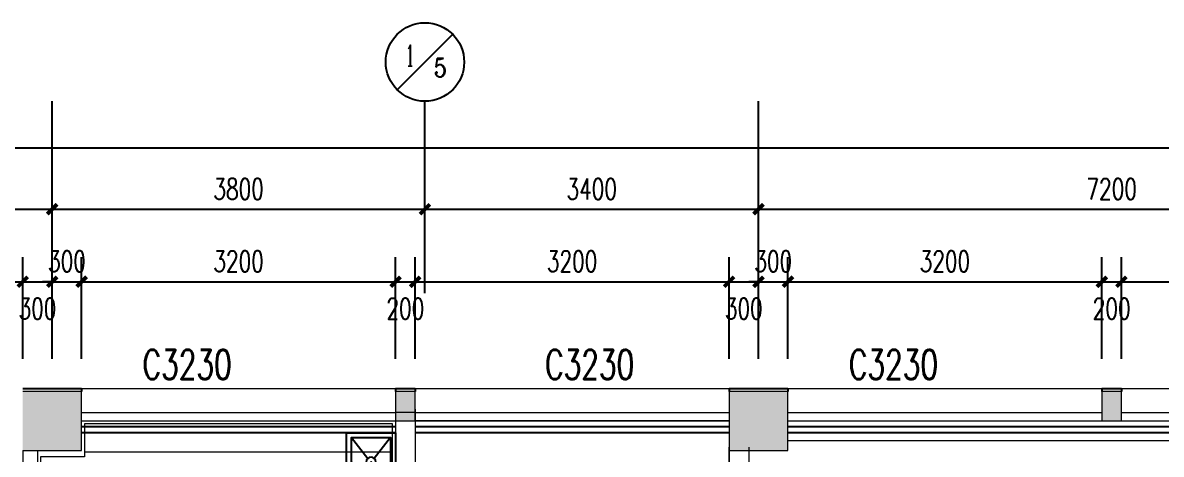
# Model space of a CAD drawing. Header units: millimetres. Extents: x 164760 to 3716174, y -1766400 to 11969.
# Drawn here: x 3512517 to 3524122, y -1698239 to -1693844 of the extents above; entities that cross this region are included whole.
import ezdxf
from ezdxf.enums import TextEntityAlignment as Align

# ---------------------------------------------------------------- set-up
doc = ezdxf.new("R2010")
doc.units = ezdxf.units.MM
doc.header["$LTSCALE"] = 1000
doc.linetypes.add('HIDDEN', pattern=[0.375, 0.25, -0.125, 0, 0])
doc.layers.get('0').update_dxf_attribs({"color": 253, "linetype": 'CONTINUOUS'})
doc.layers.get('Defpoints').update_dxf_attribs({"color": 250, "linetype": 'CONTINUOUS', "lineweight": 0})
for name, color, linetype in [('3', 253, 'CONTINUOUS'), ('AXIS', 253, 'CONTINUOUS'), ('AXIS_TEXT', 253, 'CONTINUOUS'), ('FC-Text Annotation', 253, 'CONTINUOUS'), ('LVTRY', 253, 'CONTINUOUS'), ('PUB_DIM', 253, 'CONTINUOUS'), ('SURFACE', 253, 'CONTINUOUS'), ('WINDOW_TEXT', 253, 'CONTINUOUS')]:
    doc.layers.add(name, color=color, linetype=linetype)
for name, color, linetype, lineweight in [('COLUMN', 253, 'CONTINUOUS', 0), ('DOOR【门】', 253, 'CONTINUOUS', 0), ('DS-4BS-FINISH【墙完成线】', 253, 'CONTINUOUS', 0), ('PUB_HATCH', 253, 'CONTINUOUS', 0), ('RC-Modelling【天花造型】', 253, 'CONTINUOUS', 0), ('STAIR', 253, 'CONTINUOUS', 0), ('WALL', 253, 'CONTINUOUS', 0), ('Wall【墙体】', 253, 'CONTINUOUS', 0), ('WINDOW', 253, 'CONTINUOUS', 0), ('Xline【辅助线】', 253, 'CONTINUOUS', 0), ('建-洁具', 253, 'CONTINUOUS', 5)]:
    doc.layers.add(name, color=color, linetype=linetype, lineweight=lineweight)
doc.styles.add('_TCH_AXIS', font='COMPLEX', dxfattribs={"bigfont": 'GBCBIG'})
doc.styles.add('_TCH_DIM_T3', font='SIMPLEX', dxfattribs={"width": 0.705882, "bigfont": 'GBCBIG'})
doc.styles.add('_TCH_WINDOW', font='SIMPLEX', dxfattribs={"bigfont": 'GBCBIG'})
doc.styles.add('DIM_FONT', font='SIMPLEX', dxfattribs={"width": 0.7, "bigfont": 'GBCBIG'})
doc.styles.get("Standard").update_dxf_attribs({"font": 'GBENOR', "bigfont": 'GBCBIG'})
doc.styles.add('文字', font='')
doc.styles.get('文字').set_extended_font_data('SimSun')
doc.dimstyles.new('_TCH_ARCH&&100', dxfattribs={"dimtxt": 212.5, "dimasz": 100, "dimexe": 250, "dimexo": 300, "dimgap": 100, "dimtad": 1, "dimdec": 0, "dimzin": 0, "dimdsep": 46, "dimtxsty": '_TCH_DIM_T3', "dimblk": 'ARCHTICK', "dimcen": 0.09, "dimclrt": 7, "dimazin": 2, "dimtfac": 1, "dimtdec": 0, "dimtix": 1, "dimtmove": 2, "dimatfit": 3, "dimtolj": 1, "dimtzin": 0, "dimarcsym": 0})

# ---------------------------------------------------------------- blocks, each defined once
blk = doc.blocks.new('_ArchTick')
at = {"color": 2, "linetype": 'ByBlock', "const_width": 0.4}
blk.add_lwpolyline([(-0.5, -0.5), (0.5, 0.5)], dxfattribs=at)
blk = doc.blocks.new('*D483')
at = {"layer": 'Defpoints', "color": 0, "transparency": 16777216}
for p in [(3512517, -1696482), (3509317, -1697567), (3512517, -1697567)]:
    blk.add_point(p, dxfattribs=at)
at = {"layer": 'PUB_DIM', "color": 0, "lineweight": -2, "transparency": 16777216}
for p, q in [((3509317, -1697267), (3509317, -1696232)), ((3512517, -1697267), (3512517, -1696232)), ((3509317, -1696482), (3512517, -1696482))]:
    blk.add_line(p, q, dxfattribs=at)
at = {"layer": 'PUB_DIM', "color": 0, "lineweight": -2, "transparency": 16777216, "xscale": 100, "yscale": 100, "zscale": 100, "rotation": 180}
blk.add_blockref('_ArchTick', (3509317, -1696482), dxfattribs=at)
at = {"layer": 'PUB_DIM', "color": 0, "lineweight": -2, "transparency": 16777216, "xscale": 100, "yscale": 100, "zscale": 100}
blk.add_blockref('_ArchTick', (3512517, -1696482), dxfattribs=at)
at = {"layer": 'PUB_DIM', "color": 7, "transparency": 16777216, "insert": (3510917, -1696275), "char_height": 212.5, "attachment_point": 5, "style": '_TCH_DIM_T3'}
blk.add_mtext('\\A1;3200', dxfattribs=at)
blk = doc.blocks.new('*D484')
at = {"layer": 'Defpoints', "color": 0, "transparency": 16777216}
for p in [(3512817, -1696482), (3512517, -1697567), (3512817, -1697567)]:
    blk.add_point(p, dxfattribs=at)
at = {"layer": 'PUB_DIM', "color": 0, "lineweight": -2, "transparency": 16777216}
for p, q in [((3512517, -1697267), (3512517, -1696232)), ((3512817, -1697267), (3512817, -1696232)), ((3512517, -1696482), (3512817, -1696482))]:
    blk.add_line(p, q, dxfattribs=at)
at = {"layer": 'PUB_DIM', "color": 0, "lineweight": -2, "transparency": 16777216, "xscale": 100, "yscale": 100, "zscale": 100, "rotation": 180}
blk.add_blockref('_ArchTick', (3512517, -1696482), dxfattribs=at)
at = {"layer": 'PUB_DIM', "color": 0, "lineweight": -2, "transparency": 16777216, "xscale": 100, "yscale": 100, "zscale": 100}
blk.add_blockref('_ArchTick', (3512817, -1696482), dxfattribs=at)
at = {"layer": 'PUB_DIM', "color": 7, "transparency": 16777216, "insert": (3512667, -1696757), "char_height": 212.5, "attachment_point": 5, "style": '_TCH_DIM_T3'}
blk.add_mtext('\\A1;300', dxfattribs=at)
blk = doc.blocks.new('*D485')
at = {"layer": 'Defpoints', "color": 0, "transparency": 16777216}
for p in [(3513117, -1696482), (3512817, -1697567), (3513117, -1697567)]:
    blk.add_point(p, dxfattribs=at)
at = {"layer": 'PUB_DIM', "color": 0, "lineweight": -2, "transparency": 16777216}
for p, q in [((3512817, -1697267), (3512817, -1696232)), ((3513117, -1697267), (3513117, -1696232)), ((3512817, -1696482), (3512717, -1696482)), ((3512817, -1696482), (3513117, -1696482)), ((3513117, -1696482), (3513217, -1696482))]:
    blk.add_line(p, q, dxfattribs=at)
at = {"layer": 'PUB_DIM', "color": 0, "lineweight": -2, "transparency": 16777216, "xscale": 100, "yscale": 100, "zscale": 100}
blk.add_blockref('_ArchTick', (3512817, -1696482), dxfattribs=at)
at = {"layer": 'PUB_DIM', "color": 0, "lineweight": -2, "transparency": 16777216, "xscale": 100, "yscale": 100, "zscale": 100, "rotation": 180}
blk.add_blockref('_ArchTick', (3513117, -1696482), dxfattribs=at)
at = {"layer": 'PUB_DIM', "color": 7, "transparency": 16777216, "insert": (3512967, -1696275), "char_height": 212.5, "attachment_point": 5, "style": '_TCH_DIM_T3'}
blk.add_mtext('\\A1;300', dxfattribs=at)
blk = doc.blocks.new('*D486')
at = {"layer": 'Defpoints', "color": 0, "transparency": 16777216}
for p in [(3516317, -1696482), (3513117, -1697567), (3516317, -1697567)]:
    blk.add_point(p, dxfattribs=at)
at = {"layer": 'PUB_DIM', "color": 0, "lineweight": -2, "transparency": 16777216}
for p, q in [((3513117, -1697267), (3513117, -1696232)), ((3516317, -1697267), (3516317, -1696232)), ((3513117, -1696482), (3516317, -1696482))]:
    blk.add_line(p, q, dxfattribs=at)
at = {"layer": 'PUB_DIM', "color": 0, "lineweight": -2, "transparency": 16777216, "xscale": 100, "yscale": 100, "zscale": 100, "rotation": 180}
blk.add_blockref('_ArchTick', (3513117, -1696482), dxfattribs=at)
at = {"layer": 'PUB_DIM', "color": 0, "lineweight": -2, "transparency": 16777216, "xscale": 100, "yscale": 100, "zscale": 100}
blk.add_blockref('_ArchTick', (3516317, -1696482), dxfattribs=at)
at = {"layer": 'PUB_DIM', "color": 7, "transparency": 16777216, "insert": (3514717, -1696275), "char_height": 212.5, "attachment_point": 5, "style": '_TCH_DIM_T3'}
blk.add_mtext('\\A1;3200', dxfattribs=at)
blk = doc.blocks.new('*D487')
at = {"layer": 'Defpoints', "color": 0, "transparency": 16777216}
for p in [(3516517, -1696482), (3516317, -1697567), (3516517, -1697567)]:
    blk.add_point(p, dxfattribs=at)
at = {"layer": 'PUB_DIM', "color": 0, "lineweight": -2, "transparency": 16777216}
for p, q in [((3516317, -1697267), (3516317, -1696232)), ((3516517, -1697267), (3516517, -1696232)), ((3516317, -1696482), (3516517, -1696482))]:
    blk.add_line(p, q, dxfattribs=at)
at = {"layer": 'PUB_DIM', "color": 0, "lineweight": -2, "transparency": 16777216, "xscale": 100, "yscale": 100, "zscale": 100, "rotation": 180}
blk.add_blockref('_ArchTick', (3516317, -1696482), dxfattribs=at)
at = {"layer": 'PUB_DIM', "color": 0, "lineweight": -2, "transparency": 16777216, "xscale": 100, "yscale": 100, "zscale": 100}
blk.add_blockref('_ArchTick', (3516517, -1696482), dxfattribs=at)
at = {"layer": 'PUB_DIM', "color": 7, "transparency": 16777216, "insert": (3516417, -1696757), "char_height": 212.5, "attachment_point": 5, "style": '_TCH_DIM_T3'}
blk.add_mtext('\\A1;200', dxfattribs=at)
blk = doc.blocks.new('*D488')
at = {"layer": 'Defpoints', "color": 0, "transparency": 16777216}
for p in [(3519717, -1696482), (3516517, -1697567), (3519717, -1697567)]:
    blk.add_point(p, dxfattribs=at)
at = {"layer": 'PUB_DIM', "color": 0, "lineweight": -2, "transparency": 16777216}
for p, q in [((3516517, -1697267), (3516517, -1696232)), ((3519717, -1697267), (3519717, -1696232)), ((3516517, -1696482), (3519717, -1696482))]:
    blk.add_line(p, q, dxfattribs=at)
at = {"layer": 'PUB_DIM', "color": 0, "lineweight": -2, "transparency": 16777216, "xscale": 100, "yscale": 100, "zscale": 100, "rotation": 180}
blk.add_blockref('_ArchTick', (3516517, -1696482), dxfattribs=at)
at = {"layer": 'PUB_DIM', "color": 0, "lineweight": -2, "transparency": 16777216, "xscale": 100, "yscale": 100, "zscale": 100}
blk.add_blockref('_ArchTick', (3519717, -1696482), dxfattribs=at)
at = {"layer": 'PUB_DIM', "color": 7, "transparency": 16777216, "insert": (3518117, -1696275), "char_height": 212.5, "attachment_point": 5, "style": '_TCH_DIM_T3'}
blk.add_mtext('\\A1;3200', dxfattribs=at)
blk = doc.blocks.new('*D489')
at = {"layer": 'Defpoints', "color": 0, "transparency": 16777216}
for p in [(3520017, -1696482), (3519717, -1697567), (3520017, -1697567)]:
    blk.add_point(p, dxfattribs=at)
at = {"layer": 'PUB_DIM', "color": 0, "lineweight": -2, "transparency": 16777216}
for p, q in [((3519717, -1697267), (3519717, -1696232)), ((3520017, -1697267), (3520017, -1696232)), ((3519717, -1696482), (3520017, -1696482))]:
    blk.add_line(p, q, dxfattribs=at)
at = {"layer": 'PUB_DIM', "color": 0, "lineweight": -2, "transparency": 16777216, "xscale": 100, "yscale": 100, "zscale": 100, "rotation": 180}
blk.add_blockref('_ArchTick', (3519717, -1696482), dxfattribs=at)
at = {"layer": 'PUB_DIM', "color": 0, "lineweight": -2, "transparency": 16777216, "xscale": 100, "yscale": 100, "zscale": 100}
blk.add_blockref('_ArchTick', (3520017, -1696482), dxfattribs=at)
at = {"layer": 'PUB_DIM', "color": 7, "transparency": 16777216, "insert": (3519867, -1696757), "char_height": 212.5, "attachment_point": 5, "style": '_TCH_DIM_T3'}
blk.add_mtext('\\A1;300', dxfattribs=at)
blk = doc.blocks.new('*D490')
at = {"layer": 'Defpoints', "color": 0, "transparency": 16777216}
for p in [(3520317, -1696482), (3520017, -1697567), (3520317, -1697567)]:
    blk.add_point(p, dxfattribs=at)
at = {"layer": 'PUB_DIM', "color": 0, "lineweight": -2, "transparency": 16777216}
for p, q in [((3520017, -1697267), (3520017, -1696232)), ((3520317, -1697267), (3520317, -1696232)), ((3520017, -1696482), (3519917, -1696482)), ((3520017, -1696482), (3520317, -1696482)), ((3520317, -1696482), (3520417, -1696482))]:
    blk.add_line(p, q, dxfattribs=at)
at = {"layer": 'PUB_DIM', "color": 0, "lineweight": -2, "transparency": 16777216, "xscale": 100, "yscale": 100, "zscale": 100}
blk.add_blockref('_ArchTick', (3520017, -1696482), dxfattribs=at)
at = {"layer": 'PUB_DIM', "color": 0, "lineweight": -2, "transparency": 16777216, "xscale": 100, "yscale": 100, "zscale": 100, "rotation": 180}
blk.add_blockref('_ArchTick', (3520317, -1696482), dxfattribs=at)
at = {"layer": 'PUB_DIM', "color": 7, "transparency": 16777216, "insert": (3520167, -1696275), "char_height": 212.5, "attachment_point": 5, "style": '_TCH_DIM_T3'}
blk.add_mtext('\\A1;300', dxfattribs=at)
blk = doc.blocks.new('*D491')
at = {"layer": 'Defpoints', "color": 0, "transparency": 16777216}
for p in [(3523517, -1696482), (3520317, -1697567), (3523517, -1697567)]:
    blk.add_point(p, dxfattribs=at)
at = {"layer": 'PUB_DIM', "color": 0, "lineweight": -2, "transparency": 16777216}
for p, q in [((3520317, -1697267), (3520317, -1696232)), ((3523517, -1697267), (3523517, -1696232)), ((3520317, -1696482), (3523517, -1696482))]:
    blk.add_line(p, q, dxfattribs=at)
at = {"layer": 'PUB_DIM', "color": 0, "lineweight": -2, "transparency": 16777216, "xscale": 100, "yscale": 100, "zscale": 100, "rotation": 180}
blk.add_blockref('_ArchTick', (3520317, -1696482), dxfattribs=at)
at = {"layer": 'PUB_DIM', "color": 0, "lineweight": -2, "transparency": 16777216, "xscale": 100, "yscale": 100, "zscale": 100}
blk.add_blockref('_ArchTick', (3523517, -1696482), dxfattribs=at)
at = {"layer": 'PUB_DIM', "color": 7, "transparency": 16777216, "insert": (3521917, -1696275), "char_height": 212.5, "attachment_point": 5, "style": '_TCH_DIM_T3'}
blk.add_mtext('\\A1;3200', dxfattribs=at)
blk = doc.blocks.new('*D492')
at = {"layer": 'Defpoints', "color": 0, "transparency": 16777216}
for p in [(3523717, -1696482), (3523517, -1697567), (3523717, -1697567)]:
    blk.add_point(p, dxfattribs=at)
at = {"layer": 'PUB_DIM', "color": 0, "lineweight": -2, "transparency": 16777216}
for p, q in [((3523517, -1697267), (3523517, -1696232)), ((3523717, -1697267), (3523717, -1696232)), ((3523517, -1696482), (3523717, -1696482))]:
    blk.add_line(p, q, dxfattribs=at)
at = {"layer": 'PUB_DIM', "color": 0, "lineweight": -2, "transparency": 16777216, "xscale": 100, "yscale": 100, "zscale": 100, "rotation": 180}
blk.add_blockref('_ArchTick', (3523517, -1696482), dxfattribs=at)
at = {"layer": 'PUB_DIM', "color": 0, "lineweight": -2, "transparency": 16777216, "xscale": 100, "yscale": 100, "zscale": 100}
blk.add_blockref('_ArchTick', (3523717, -1696482), dxfattribs=at)
at = {"layer": 'PUB_DIM', "color": 7, "transparency": 16777216, "insert": (3523617, -1696757), "char_height": 212.5, "attachment_point": 5, "style": '_TCH_DIM_T3'}
blk.add_mtext('\\A1;200', dxfattribs=at)
blk = doc.blocks.new('*D493')
at = {"layer": 'Defpoints', "color": 0, "transparency": 16777216}
for p in [(3526917, -1696482), (3523717, -1697567), (3526917, -1697567)]:
    blk.add_point(p, dxfattribs=at)
at = {"layer": 'PUB_DIM', "color": 0, "lineweight": -2, "transparency": 16777216}
for p, q in [((3523717, -1697267), (3523717, -1696232)), ((3526917, -1697267), (3526917, -1696232)), ((3523717, -1696482), (3526917, -1696482))]:
    blk.add_line(p, q, dxfattribs=at)
at = {"layer": 'PUB_DIM', "color": 0, "lineweight": -2, "transparency": 16777216, "xscale": 100, "yscale": 100, "zscale": 100, "rotation": 180}
blk.add_blockref('_ArchTick', (3523717, -1696482), dxfattribs=at)
at = {"layer": 'PUB_DIM', "color": 0, "lineweight": -2, "transparency": 16777216, "xscale": 100, "yscale": 100, "zscale": 100}
blk.add_blockref('_ArchTick', (3526917, -1696482), dxfattribs=at)
at = {"layer": 'PUB_DIM', "color": 7, "transparency": 16777216, "insert": (3525317, -1696275), "char_height": 212.5, "attachment_point": 5, "style": '_TCH_DIM_T3'}
blk.add_mtext('\\A1;3200', dxfattribs=at)
blk = doc.blocks.new('*D512')
at = {"layer": 'AXIS', "color": 0, "lineweight": -2, "transparency": 16777216}
for p, q in [((3520017, -1696598), (3520017, -1695493)), ((3527217, -1696598), (3527217, -1695493)), ((3520017, -1695743), (3527217, -1695743))]:
    blk.add_line(p, q, dxfattribs=at)
at = {"layer": 'Defpoints', "color": 0, "transparency": 16777216}
for p in [(3527217, -1695743), (3520017, -1696898), (3527217, -1696898)]:
    blk.add_point(p, dxfattribs=at)
at = {"layer": 'AXIS', "color": 0, "lineweight": -2, "transparency": 16777216, "xscale": 100, "yscale": 100, "zscale": 100, "rotation": 180}
blk.add_blockref('_ArchTick', (3520017, -1695743), dxfattribs=at)
at = {"layer": 'AXIS', "color": 0, "lineweight": -2, "transparency": 16777216, "xscale": 100, "yscale": 100, "zscale": 100}
blk.add_blockref('_ArchTick', (3527217, -1695743), dxfattribs=at)
at = {"layer": 'AXIS', "color": 7, "transparency": 16777216, "insert": (3523617, -1695537), "char_height": 212.5, "attachment_point": 5, "style": '_TCH_DIM_T3'}
blk.add_mtext('\\A1;7200', dxfattribs=at)
blk = doc.blocks.new('*D513')
at = {"layer": 'AXIS', "color": 0, "lineweight": -2, "transparency": 16777216}
for p, q in [((3516617, -1696598), (3516617, -1695493)), ((3520017, -1696598), (3520017, -1695493)), ((3516617, -1695743), (3520017, -1695743))]:
    blk.add_line(p, q, dxfattribs=at)
at = {"layer": 'Defpoints', "color": 0, "transparency": 16777216}
for p in [(3520017, -1695743), (3516617, -1696898), (3520017, -1696898)]:
    blk.add_point(p, dxfattribs=at)
at = {"layer": 'AXIS', "color": 0, "lineweight": -2, "transparency": 16777216, "xscale": 100, "yscale": 100, "zscale": 100, "rotation": 180}
blk.add_blockref('_ArchTick', (3516617, -1695743), dxfattribs=at)
at = {"layer": 'AXIS', "color": 0, "lineweight": -2, "transparency": 16777216, "xscale": 100, "yscale": 100, "zscale": 100}
blk.add_blockref('_ArchTick', (3520017, -1695743), dxfattribs=at)
at = {"layer": 'AXIS', "color": 7, "transparency": 16777216, "insert": (3518317, -1695537), "char_height": 212.5, "attachment_point": 5, "style": '_TCH_DIM_T3'}
blk.add_mtext('\\A1;3400', dxfattribs=at)
blk = doc.blocks.new('*D514')
at = {"layer": 'AXIS', "color": 0, "lineweight": -2, "transparency": 16777216}
for p, q in [((3512817, -1696598), (3512817, -1695493)), ((3516617, -1696598), (3516617, -1695493)), ((3512817, -1695743), (3516617, -1695743))]:
    blk.add_line(p, q, dxfattribs=at)
at = {"layer": 'Defpoints', "color": 0, "transparency": 16777216}
for p in [(3516617, -1695743), (3512817, -1696898), (3516617, -1696898)]:
    blk.add_point(p, dxfattribs=at)
at = {"layer": 'AXIS', "color": 0, "lineweight": -2, "transparency": 16777216, "xscale": 100, "yscale": 100, "zscale": 100, "rotation": 180}
blk.add_blockref('_ArchTick', (3512817, -1695743), dxfattribs=at)
at = {"layer": 'AXIS', "color": 0, "lineweight": -2, "transparency": 16777216, "xscale": 100, "yscale": 100, "zscale": 100}
blk.add_blockref('_ArchTick', (3516617, -1695743), dxfattribs=at)
at = {"layer": 'AXIS', "color": 7, "transparency": 16777216, "insert": (3514717, -1695537), "char_height": 212.5, "attachment_point": 5, "style": '_TCH_DIM_T3'}
blk.add_mtext('\\A1;3800', dxfattribs=at)
blk = doc.blocks.new('*D515')
at = {"layer": 'AXIS', "color": 0, "lineweight": -2, "transparency": 16777216}
for p, q in [((3505617, -1696598), (3505617, -1695493)), ((3512817, -1696598), (3512817, -1695493)), ((3505617, -1695743), (3512817, -1695743))]:
    blk.add_line(p, q, dxfattribs=at)
at = {"layer": 'Defpoints', "color": 0, "transparency": 16777216}
for p in [(3512817, -1695743), (3505617, -1696898), (3512817, -1696898)]:
    blk.add_point(p, dxfattribs=at)
at = {"layer": 'AXIS', "color": 0, "lineweight": -2, "transparency": 16777216, "xscale": 100, "yscale": 100, "zscale": 100, "rotation": 180}
blk.add_blockref('_ArchTick', (3505617, -1695743), dxfattribs=at)
at = {"layer": 'AXIS', "color": 0, "lineweight": -2, "transparency": 16777216, "xscale": 100, "yscale": 100, "zscale": 100}
blk.add_blockref('_ArchTick', (3512817, -1695743), dxfattribs=at)
at = {"layer": 'AXIS', "color": 7, "transparency": 16777216, "insert": (3509217, -1695537), "char_height": 212.5, "attachment_point": 5, "style": '_TCH_DIM_T3'}
blk.add_mtext('\\A1;7200', dxfattribs=at)
blk = doc.blocks.new('*D590')
at = {"layer": 'AXIS', "color": 0, "lineweight": -2, "transparency": 16777216}
for p, q in [((3483717, -1696638), (3483717, -1694868)), ((3577917, -1696638), (3577917, -1694868)), ((3483717, -1695118), (3577917, -1695118))]:
    blk.add_line(p, q, dxfattribs=at)
at = {"layer": 'Defpoints', "color": 0, "transparency": 16777216}
for p in [(3577917, -1695118), (3483717, -1696938), (3577917, -1696938)]:
    blk.add_point(p, dxfattribs=at)
at = {"layer": 'AXIS', "color": 0, "lineweight": -2, "transparency": 16777216, "xscale": 100, "yscale": 100, "zscale": 100, "rotation": 180}
blk.add_blockref('_ArchTick', (3483717, -1695118), dxfattribs=at)
at = {"layer": 'AXIS', "color": 0, "lineweight": -2, "transparency": 16777216, "xscale": 100, "yscale": 100, "zscale": 100}
blk.add_blockref('_ArchTick', (3577917, -1695118), dxfattribs=at)
at = {"layer": 'AXIS', "color": 7, "transparency": 16777216, "insert": (3530817, -1694912), "char_height": 212.5, "attachment_point": 5, "style": '_TCH_DIM_T3'}
blk.add_mtext('\\A1;94200', dxfattribs=at)
blk = doc.blocks.new('$WINLIB2D$00000004')
for p, q in [((-0.5, 0.5), (0.5, 0.5)), ((-0.5, 0.5), (-0.5, -0.5)), ((0.5, -0.5), (0.5, 0.5)), ((-0.5, 0.2406), (0.5, 0.2406)), ((-0.5, -0.5), (0.5, -0.5))]:
    blk.add_line(p, q)
blk = doc.blocks.new('DOOR_D01')
at = {"layer": 'DOOR【门】'}
blk.add_lwpolyline([(-0.456, 1), (-0.456, 0), (-0.5, 0), (-0.5, 1)], close=True, dxfattribs=at)
at = {"layer": 'DOOR【门】', "color": 8, "linetype": 'HIDDEN', "ltscale": 15}
blk.add_arc((-0.511, -0.01), 1.011, 0.5915, 87.4664, dxfattribs=at)
blk = doc.blocks.new('$lvtry$00000191')
at = {"color": 0}
for p, q in [((-250, -50, 0), (-39, -219, 0)), ((39, -219, 0), (250, -50, 0)), ((-250, -450, 0), (-39, -281, 0)), ((39, -281, 0), (250, -450, 0))]:
    blk.add_line(p, q, dxfattribs=at)
at = {"color": 0, "elevation": 0}
for points in [[(300, -500), (300, 0), (-300, 0), (-300, -500)], [(250, -450), (250, -50), (-250, -50), (-250, -450)]]:
    blk.add_lwpolyline(points, close=True, dxfattribs=at)
at = {"color": 0}
blk.add_circle((0, -250, 0), 50, dxfattribs=at)
for p in [(0, -50, 0), (0, -250, 0)]:
    blk.add_point(p, dxfattribs=at)
blk = doc.blocks.new('M_E33IEP')
for p, q in [((135, 135), (135, 20)), ((44, -21), (44, 20)), ((44, 20), (194, 20)), ((194, 20), (194, -21)), ((194, -21), (44, -21)), ((135, -21), (135, -144))]:
    blk.add_line(p, q)
for centre, radius in [((248, -5), 246), ((106, 56), 26.7), ((105, -55), 26.7)]:
    blk.add_circle(centre, radius)
blk.add_arc((274, -5), 197, 225.2527, 134.7473)
at = {"style": 'DIM_FONT', "width": 0.8, "flags": 9}
for tag in ['XSIZE', 'YSIZE']:
    blk.add_attdef(tag, (0, 0), '', height=0.5, dxfattribs=at)
at = {"width": 0.8, "flags": 9}
for tag in ['XSIZE', 'YSIZE']:
    blk.add_attdef(tag, (2, -251), '', height=150, dxfattribs=at)
blk = doc.blocks.new('海龙0430112171')
at = {"layer": 'Wall【墙体】', "color": 6}
for p, q in [((-1900, 6000), (-1900, 150)), ((-1750, 6000), (-1750, 2550)), ((-1700, 2550), (-1750, 2550)), ((-1700, 2400), (-1750, 2400)), ((-1750, 2400), (-1750, 0))]:
    blk.add_line(p, q, dxfattribs=at)
blk.add_lwpolyline([(-1700, 2550), (-1700, 2400)], dxfattribs=at)
at = {"layer": '建-洁具'}
blk.add_lwpolyline([(1300, 5580), (1300, 4131), (1900, 4131), (1900, 5580)], close=True, dxfattribs=at)
at = {"xscale": 1000, "yscale": 1000, "zscale": 1000}
blk.add_blockref('DOOR_D01', (-1200, 2475), dxfattribs=at)
at = {"layer": 'LVTRY', "xscale": -1, "rotation": 90}
blk.add_blockref('$lvtry$00000191', (1400, 5880, 0), dxfattribs=at)
at = {"layer": '建-洁具', "xscale": -1, "rotation": 0.0003750859142482}
blk.add_blockref('M_E33IEP', (1835, 4818), dxfattribs=at)
at = {"layer": 'FC-Text Annotation', "style": '文字', "width": 0.8}
for s, p in [('保洁间', (-576, 4560)), ('16.06㎡', (-577, 4026))]:
    blk.add_text(s, height=438.6, dxfattribs=at).set_placement(p)

msp = doc.modelspace()

# ---------------------------------------------------------------- hatches: boundary and pattern name
at = {"layer": 'PUB_HATCH'}
for points in [[(3512516.8, -1698200.6), (3513116.8, -1698200.6), (3513116.8, -1697600.6), (3512516.8, -1697600.6)], [(3516316.8, -1697900.6), (3516516.8, -1697900.6), (3516516.8, -1697600.6), (3516316.8, -1697600.6)], [(3519716.8, -1698200.6), (3520316.8, -1698200.6), (3520316.8, -1697600.6), (3519716.8, -1697600.6)], [(3523516.8, -1697900.6), (3523716.8, -1697900.6), (3523716.8, -1697600.6), (3523516.8, -1697600.6)]]:
    msp.add_hatch(color=256, dxfattribs=at).paths.add_polyline_path(points)

# ---------------------------------------------------------------- linework, layer by layer
at = {"layer": '3'}
for p, q in [((3516316.8, -1697960.6), (3513116.8, -1697960.6)), ((3519716.8, -1697960.6), (3516516.8, -1697960.6)), ((3526916.8, -1697960.6), (3520316.8, -1697960.6)), ((3516316.8, -1698020.6), (3513116.8, -1698020.6)), ((3519716.8, -1698020.6), (3516516.8, -1698020.6)), ((3526916.8, -1698020.6), (3520316.8, -1698020.6))]:
    msp.add_line(p, q, dxfattribs=at)
at = {"layer": 'AXIS'}
for p, q in [((3516334, -1694526.5), (3516899.7, -1693960.8)), ((3512816.8, -1696240.8), (3512816.8, -1694643.6)), ((3516616.8, -1696240.8), (3516616.8, -1694643.6)), ((3520016.8, -1696240.8), (3520016.8, -1694643.6))]:
    msp.add_line(p, q, dxfattribs=at)
msp.add_circle((3516616.8, -1694243.6), 400, dxfattribs=at)
at = {"layer": 'COLUMN'}
for p, q in [((3513116.8, -1697600.6), (3512516.8, -1697600.6)), ((3520316.8, -1697600.6), (3519716.8, -1697600.6)), ((3513116.8, -1698200.6), (3513116.8, -1697900.6)), ((3519716.8, -1697900.6), (3519716.8, -1698200.6)), ((3520316.8, -1698200.6), (3520316.8, -1697900.6)), ((3512516.8, -1698200.6), (3513116.8, -1698200.6)), ((3519716.8, -1698200.6), (3520316.8, -1698200.6))]:
    msp.add_line(p, q, dxfattribs=at)
at = {"layer": 'DS-4BS-FINISH【墙完成线】'}
msp.add_lwpolyline([(3516286.8, -1702271.8), (3516286.8, -1697930.6), (3513146.8, -1697930.6), (3513146.8, -1698264.4), (3512696.8, -1698264.4), (3512696.8, -1702271.8)], close=True, dxfattribs=at)
at = {"layer": 'RC-Modelling【天花造型】'}
for p, q in [((3520316.8, -1698100.6), (3530741.8, -1698100.6)), ((3513146.8, -1698214.4), (3516286.8, -1698214.4))]:
    msp.add_line(p, q, dxfattribs=at)
at = {"layer": 'STAIR'}
for p, q in [((3516516.8, -1697866.7), (3516516.8, -1699516.7)), ((3519716.8, -1697900.6), (3516516.8, -1697900.6)), ((3519716.8, -1699516.7), (3519716.8, -1698166.7))]:
    msp.add_line(p, q, dxfattribs=at)
at = {"layer": 'SURFACE'}
for p, q in [((3512516.8, -1697570.6), (3512816.8, -1697570.6)), ((3512816.8, -1697570.6), (3513116.8, -1697570.6)), ((3513116.8, -1697570.6), (3513116.8, -1697600.6)), ((3516316.8, -1697570.6), (3516316.8, -1697600.6)), ((3516316.8, -1697570.6), (3516516.8, -1697570.6)), ((3516516.8, -1697570.6), (3516516.8, -1697600.6)), ((3519716.8, -1697570.6), (3519716.8, -1697600.6)), ((3519716.8, -1697570.6), (3520016.8, -1697570.6)), ((3520016.8, -1697570.6), (3520316.8, -1697570.6)), ((3520316.8, -1697570.6), (3520316.8, -1697600.6)), ((3523516.8, -1697570.6), (3523516.8, -1697600.6)), ((3523516.8, -1697570.6), (3523716.8, -1697570.6)), ((3523716.8, -1697570.6), (3523716.8, -1697600.6))]:
    msp.add_line(p, q, dxfattribs=at)
at = {"layer": 'WALL'}
for p, q in [((3516516.8, -1697600.6), (3516316.8, -1697600.6)), ((3516316.8, -1697600.6), (3516316.8, -1697900.6)), ((3516516.8, -1697900.6), (3516516.8, -1697600.6)), ((3523716.8, -1697600.6), (3523516.8, -1697600.6)), ((3523516.8, -1697600.6), (3523516.8, -1697900.6)), ((3523716.8, -1697900.6), (3523716.8, -1697600.6)), ((3516316.8, -1697779.2), (3516316.8, -1703601.7)), ((3516516.8, -1697813.1), (3516316.8, -1697813.1)), ((3516516.8, -1697779.2), (3516516.8, -1703601.7)), ((3516316.8, -1697900.6), (3516516.8, -1697900.6)), ((3523516.8, -1697900.6), (3523716.8, -1697900.6)), ((3519716.8, -1698166.7), (3519716.8, -1703601.7)), ((3519916.8, -1698166.7), (3519916.8, -1703601.7))]:
    msp.add_line(p, q, dxfattribs=at)

# ---------------------------------------------------------------- block references
at = {"layer": 'WINDOW'}
ref = msp.add_blockref('$WINLIB2D$00000004', (3514716.8, -1697735.6), dxfattribs=dict(at, xscale=3200, yscale=-330, zscale=3200))
ref.add_attrib('A', 'C3230', (3513738.4, -1697474.3), dxfattribs={"layer": 'WINDOW_TEXT', "height": 297.5, "style": '_TCH_WINDOW', "width": 0.705882})
ref = msp.add_blockref('$WINLIB2D$00000004', (3518116.8, -1697735.6), dxfattribs=dict(at, xscale=3200, yscale=-330, zscale=3200))
ref.add_attrib('A', 'C3230', (3517841.7, -1697474.3), dxfattribs={"layer": 'WINDOW_TEXT', "height": 297.5, "style": '_TCH_WINDOW', "width": 0.705882})
ref = msp.add_blockref('$WINLIB2D$00000004', (3521916.8, -1697735.6), dxfattribs=dict(at, xscale=3200, yscale=-330, zscale=3200))
ref.add_attrib('A', 'C3230', (3520938.4, -1697474.3), dxfattribs={"layer": 'WINDOW_TEXT', "height": 297.5, "style": '_TCH_WINDOW', "width": 0.705882})
ref = msp.add_blockref('$WINLIB2D$00000004', (3525316.8, -1697735.6), dxfattribs=dict(at, xscale=3200, yscale=-330, zscale=3200))
ref.add_attrib('A', 'C3230', (3525041.7, -1697474.3), dxfattribs={"layer": 'WINDOW_TEXT', "height": 297.5, "style": '_TCH_WINDOW', "width": 0.705882})
at = {"layer": 'Xline【辅助线】'}
msp.add_blockref('海龙0430112171', (3514417, -1704200.6), dxfattribs=at)

# ---------------------------------------------------------------- texts
at = {"layer": 'AXIS_TEXT', "color": 7, "style": '_TCH_AXIS'}
for s, height, p, p2 in [('1', 218.6, (3516417.6, -1694287.3), (3516511.3, -1694287.3)), ('5', 191.8, (3516709.4, -1694397.1), (3516837.3, -1694397.1))]:
    msp.add_text(s, height=height, dxfattribs=at).set_placement(p, p2, align=Align.FIT)

# ---------------------------------------------------------------- dimensions: what is measured, and where the dimension line sits
at = {"layer": 'AXIS'}
for p1, p2, distance, picture, middle in [((3483716.8, -1696937.6), (3577916.8, -1696937.6), 1819.8, '*D590', (3530816.8, -1694911.5)), ((3505616.8, -1696898.2), (3512816.8, -1696898.2), 1155.3, '*D515', (3509216.8, -1695536.6)), ((3512816.8, -1696898.2), (3516616.8, -1696898.2), 1155.3, '*D514', (3514716.8, -1695536.6)), ((3516616.8, -1696898.2), (3520016.8, -1696898.2), 1155.3, '*D513', (3518316.8, -1695536.6)), ((3520016.8, -1696898.2), (3527216.8, -1696898.2), 1155.3, '*D512', (3523616.8, -1695536.6))]:
    dim = msp.add_aligned_dim(p1=p1, p2=p2, distance=distance, dimstyle='_TCH_ARCH&&100', dxfattribs=at)
    dim.commit()
    dim.dimension.update_dxf_attribs({"geometry": picture, "text_midpoint": middle})
at = {"layer": 'PUB_DIM'}
for p1, p2, picture, middle in [((3509316.8, -1697566.7), (3512516.8, -1697566.7), '*D483', (3510916.8, -1696275.4)), ((3512816.8, -1697566.7), (3513116.8, -1697566.7), '*D485', (3512966.8, -1696275.4)), ((3513116.8, -1697566.7), (3516316.8, -1697566.7), '*D486', (3514716.8, -1696275.4)), ((3516516.8, -1697566.7), (3519716.8, -1697566.7), '*D488', (3518116.8, -1696275.4)), ((3520016.8, -1697566.7), (3520316.8, -1697566.7), '*D490', (3520166.8, -1696275.4)), ((3520316.8, -1697566.7), (3523516.8, -1697566.7), '*D491', (3521916.8, -1696275.4)), ((3523716.8, -1697566.7), (3526916.8, -1697566.7), '*D493', (3525316.8, -1696275.4))]:
    dim = msp.add_aligned_dim(p1=p1, p2=p2, distance=1085, dimstyle='_TCH_ARCH&&100', dxfattribs=at)
    dim.commit()
    dim.dimension.update_dxf_attribs({"geometry": picture, "text_midpoint": middle})
for base, p1, p2, picture, middle in [((3512816.8, -1696481.7), (3512516.8, -1697566.7), (3512816.8, -1697566.7), '*D484', (3512666.8, -1696756.7)), ((3516516.8, -1696481.7), (3516316.8, -1697566.7), (3516516.8, -1697566.7), '*D487', (3516416.8, -1696756.7)), ((3520016.8, -1696481.7), (3519716.8, -1697566.7), (3520016.8, -1697566.7), '*D489', (3519866.8, -1696756.7)), ((3523716.8, -1696481.7), (3523516.8, -1697566.7), (3523716.8, -1697566.7), '*D492', (3523616.8, -1696756.7))]:
    dim = msp.add_linear_dim(base=base, p1=p1, p2=p2, angle=0, dimstyle='_TCH_ARCH&&100', dxfattribs=at)
    dim.commit()
    dim.dimension.update_dxf_attribs({"geometry": picture, "text_midpoint": middle, "dimtype": 129})

doc.saveas('drawing.dxf')
